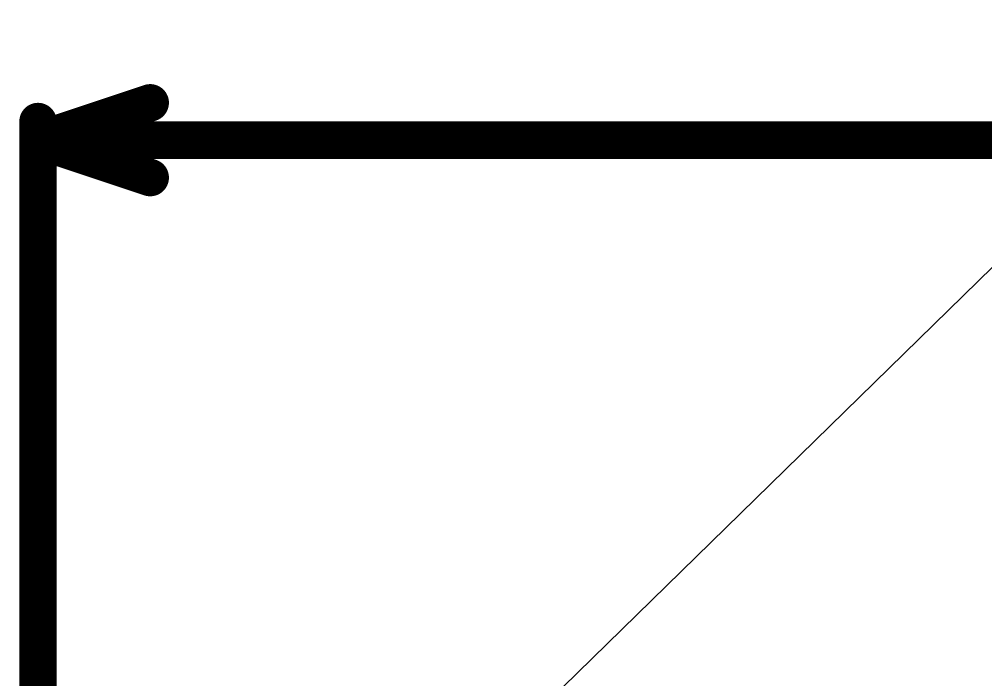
# Model space of a CAD drawing. Header units: inches. Extents: x -3 to 5437, y -3 to 5435.
# Drawn here: x -3.03 to 10.09, y 123.74 to 132.71 of the extents above; entities that cross this region are included whole.
import ezdxf

# ---------------------------------------------------------------- set-up
doc = ezdxf.new("R2010")
doc.units = ezdxf.units.IN
for name, color, linetype in [('Bottom Solder', 6, 'Continuous'), ('Dimensions', 6, 'Continuous'), ('Top Solder', 216, 'Continuous')]:
    doc.layers.add(name, color=color, linetype=linetype)

msp = doc.modelspace()

# ---------------------------------------------------------------- linework, layer by layer
at = {"layer": 'Bottom Solder'}
msp.add_line((1.878, 121.218), (5436.901, 5435.166), dxfattribs=at)
at = {"layer": 'Dimensions'}
for points in [[(-2.777, 131.064, 0.508, 0.508, 0), (-1.253, 131.572, 0.508, 0.508, 0)], [(-2.777, 121.601, 0.508, 0.508, 0), (-2.777, 131.318, 0.508, 0.508, 0)], [(-2.777, 131.064, 0.508, 0.508, 0), (-1.253, 130.556, 0.508, 0.508, 0)], [(-2.777, 131.064, 0.508, 0.508, 0), (83.408, 131.064, 0.508, 0.508, 0)]]:
    msp.add_lwpolyline(points, format="xyseb", dxfattribs=at)
for points in [[(-1.38, 131.572, 0.254, 0.254, 1), (-1.126, 131.572, 0.254, 0.254, 1)], [(-2.904, 131.318, 0.254, 0.254, 1), (-2.65, 131.318, 0.254, 0.254, 1)], [(-2.904, 131.064, 0.254, 0.254, 1), (-2.65, 131.064, 0.254, 0.254, 1)], [(-2.904, 131.064, 0.254, 0.254, 1), (-2.65, 131.064, 0.254, 0.254, 1)], [(-2.904, 131.064, 0.254, 0.254, 1), (-2.65, 131.064, 0.254, 0.254, 1)], [(-1.38, 130.556, 0.254, 0.254, 1), (-1.126, 130.556, 0.254, 0.254, 1)]]:
    msp.add_lwpolyline(points, format="xyseb", close=True, dxfattribs=at)
at = {"layer": 'Top Solder'}
msp.add_line((1.878, 121.218), (5436.901, 5435.166), dxfattribs=at)

doc.saveas('drawing.dxf')
